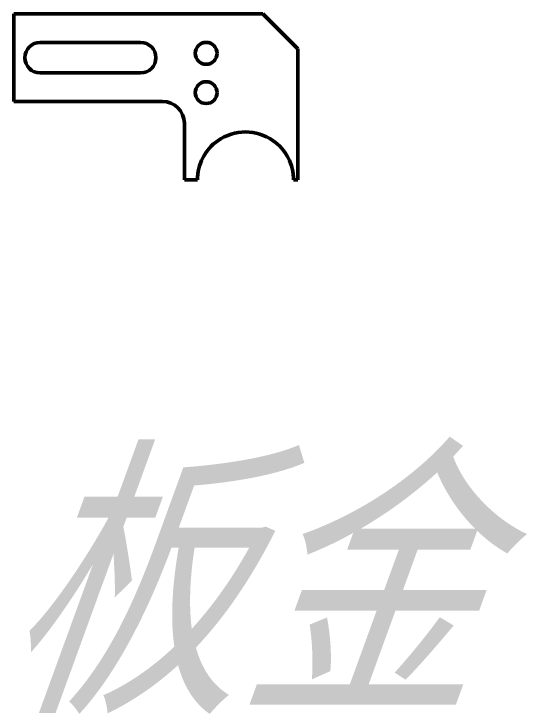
# Model space of a CAD drawing. Header units: inches. Extents: x 17901 to 26602, y 9673 to 14036.
# Drawn here: x 21195.2 to 21312.6, y 12817.8 to 12978.1 of the extents above; entities that cross this region are included whole.
import ezdxf

# ---------------------------------------------------------------- set-up
doc = ezdxf.new("R2010")
doc.units = ezdxf.units.IN
doc.header["$MEASUREMENT"] = 0
doc.layers.add('标注线', color=3, linetype='Continuous', lineweight=25)
doc.layers.add('粗实线', color=7, linetype='Continuous', lineweight=50)
doc.styles.add('DIM', font='romans.shx', dxfattribs={"width": 0.8, "oblique": 20, "bigfont": 'bigfont.shx'})

msp = doc.modelspace()

# ---------------------------------------------------------------- linework, layer by layer
at = {"layer": '粗实线'}
for p, q in [((21195.154, 12958.085), (21195.154, 12978.085)), ((21195.154, 12978.085), (21252.154, 12978.085)), ((21201.154, 12971.585), (21224.154, 12971.585)), ((21260.154, 12970.085), (21260.154, 12940.085)), ((21224.154, 12964.585), (21201.154, 12964.585)), ((21195.154, 12958.085), (21229.154, 12958.085))]:
    msp.add_line(p, q, dxfattribs=at)
at = {"layer": '粗实线', "ltscale": 0.282843}
msp.add_line((21260.154, 12970.085), (21252.154, 12978.085), dxfattribs=at)
at = {"layer": '粗实线', "ltscale": 0.325}
msp.add_line((21234.154, 12953.085), (21234.154, 12940.085), dxfattribs=at)
at = {"layer": '粗实线', "ltscale": 0.075}
msp.add_line((21237.154, 12940.085), (21234.154, 12940.085), dxfattribs=at)
at = {"layer": '粗实线', "ltscale": 0.025}
msp.add_line((21260.154, 12940.085), (21259.154, 12940.085), dxfattribs=at)
at = {"layer": '粗实线'}
for centre in [(21239.154, 12969.085), (21239.154, 12960.085)]:
    msp.add_circle(centre, 2.5, dxfattribs=at)
for centre, radius, start, end in [((21201.154, 12968.085), 3.5, 90, 270), ((21224.154, 12968.085), 3.5, 270, 90), ((21229.154, 12953.085), 5, 360, 90), ((21248.154, 12940.085), 11, 54.9032, 125.0968), ((21248.154, 12940.085), 11, 125.0968, 180), ((21248.154, 12940.085), 11, 360, 54.9032)]:
    msp.add_arc(centre, radius, start, end, dxfattribs=at)

# ---------------------------------------------------------------- texts
at = {"layer": '标注线', "color": 3, "insert": (21192.06, 12873.424), "char_height": 50, "width": 659.636, "attachment_point": 1, "style": 'DIM'}
msp.add_mtext('{\\fFangSong_GB2312|b0|i0|c134|p49;板金}', dxfattribs=at)

doc.saveas('drawing.dxf')
